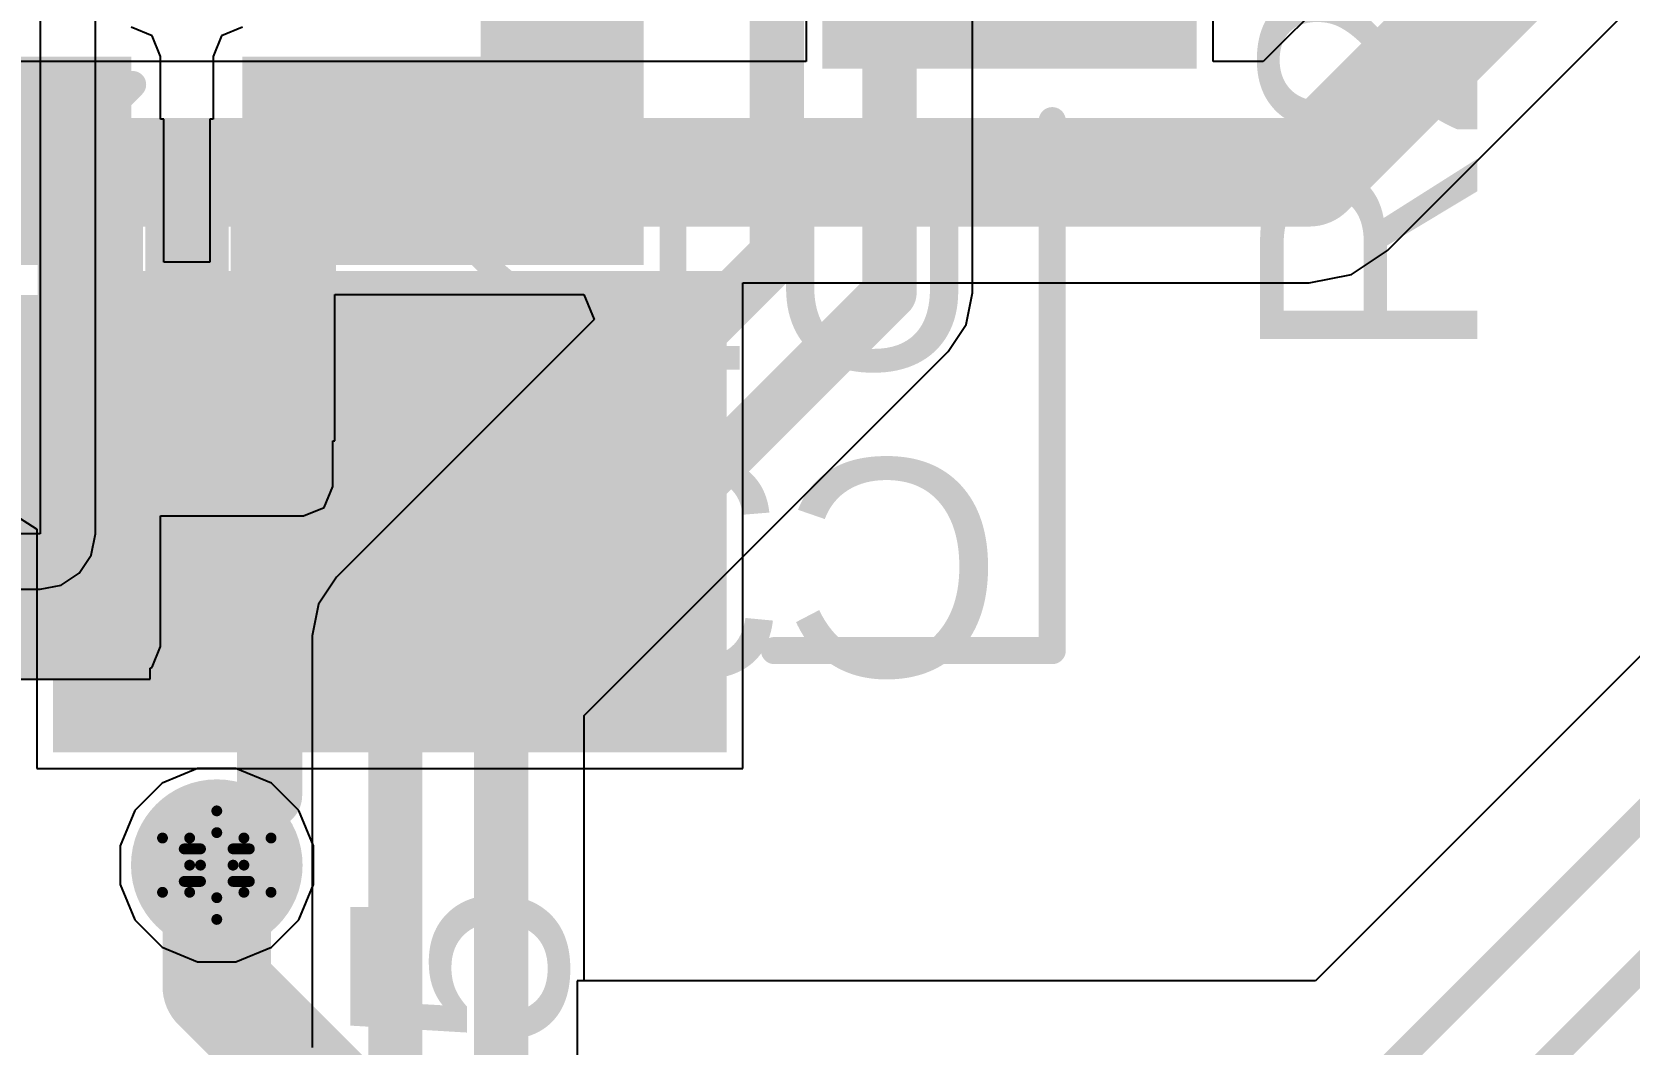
# Model space of a CAD drawing. Header units: inches. Extents: x -2.7 to 10.9, y -2.9 to 7.4.
# Drawn here: x 2.1745 to 2.4688, y 0.0674 to 0.2539 of the extents above; entities that cross this region are included whole.
import ezdxf

# ---------------------------------------------------------------- set-up
doc = ezdxf.new("R2010")
doc.units = ezdxf.units.IN
doc.header["$MEASUREMENT"] = 0
for name, color, linetype in [('Board Outline', 216, 'Continuous'), ('Bottom Layer', 5, 'Continuous'), ('Bottom Overlay', 54, 'Continuous'), ('Bottom Paste', 16, 'Continuous'), ('Bottom Solder', 6, 'Continuous'), ('Drill Drawing', 1, 'Continuous'), ('Layer 2', 16, 'Continuous'), ('Layer 3', 76, 'Continuous'), ('Top Layer', 1, 'Continuous'), ('Top Overlay', 2, 'Continuous'), ('Top Paste', 8, 'Continuous'), ('Top Solder', 216, 'Continuous'), ('Via Holes', 16, 'Continuous')]:
    doc.layers.add(name, color=color, linetype=linetype)
doc.styles.add('Arial', font='', dxfattribs={"height": 0.2})
doc.styles.get('Arial').set_extended_font_data('Arial')

# ---------------------------------------------------------------- blocks, each defined once
blk = doc.blocks.new('6_DFN__1_2_1_3__B_130')
at = {"layer": 'Bottom Layer'}
for points in [[(-0.02362, 0.02126), (-0.00276, 0.02126), (-0.00276, 0.01024), (-0.02362, 0.01024)], [(0.00276, 0.02126), (0.02362, 0.02126), (0.02362, 0.01024), (0.00276, 0.01024)], [(-0.02362, 0.00551), (-0.00276, 0.00551), (-0.00276, -0.00551), (-0.02362, -0.00551)], [(0.00276, 0.00551), (0.02362, 0.00551), (0.02362, -0.00551), (0.00276, -0.00551)], [(-0.02362, -0.01024), (-0.00276, -0.01024), (-0.00276, -0.02126), (-0.02362, -0.02126)], [(0.00276, -0.01024), (0.02362, -0.01024), (0.02362, -0.02126), (0.00276, -0.02126)]]:
    blk.add_hatch(color=5, dxfattribs=at).paths.add_polyline_path(points)
at = {"layer": 'Bottom Paste'}
for points in [[(-0.02362, 0.02126), (-0.00276, 0.02126), (-0.00276, 0.01024), (-0.02362, 0.01024)], [(0.00276, 0.02126), (0.02362, 0.02126), (0.02362, 0.01024), (0.00276, 0.01024)], [(-0.02362, 0.00551), (-0.00276, 0.00551), (-0.00276, -0.00551), (-0.02362, -0.00551)], [(0.00276, 0.00551), (0.02362, 0.00551), (0.02362, -0.00551), (0.00276, -0.00551)], [(-0.02362, -0.01024), (-0.00276, -0.01024), (-0.00276, -0.02126), (-0.02362, -0.02126)], [(0.00276, -0.01024), (0.02362, -0.01024), (0.02362, -0.02126), (0.00276, -0.02126)]]:
    blk.add_hatch(color=16, dxfattribs=at).paths.add_polyline_path(points)
at = {"layer": 'Bottom Solder'}
for points in [[(-0.02579, 0.02343), (-0.00059, 0.02343), (-0.00059, 0.00807), (-0.02579, 0.00807)], [(0.00059, 0.02343), (0.02579, 0.02343), (0.02579, 0.00807), (0.00059, 0.00807)], [(-0.02579, 0.00768), (-0.00059, 0.00768), (-0.00059, -0.00768), (-0.02579, -0.00768)], [(0.00059, 0.00768), (0.02579, 0.00768), (0.02579, -0.00768), (0.00059, -0.00768)], [(-0.02579, -0.00807), (-0.00059, -0.00807), (-0.00059, -0.02343), (-0.02579, -0.02343)], [(0.00059, -0.00807), (0.02579, -0.00807), (0.02579, -0.02343), (0.00059, -0.02343)]]:
    blk.add_hatch(color=6, dxfattribs=at).paths.add_polyline_path(points)
at = {"layer": 'Bottom Overlay'}
for points in [[(-0.027, -0.0065, 0.005, 0.005, 0), (-0.027, 0.025, 0.005, 0.005, 0)], [(0.027, 0.025, 0.005, 0.005, 0), (-0.027, 0.025, 0.005, 0.005, 0)], [(0.027, -0.025, 0.005, 0.005, 0), (0.027, 0.025, 0.005, 0.005, 0)], [(-0.031, -0.015, 0.005, 0.005, 0), (-0.036, -0.01, 0.005, 0.005, 0)], [(-0.036, -0.02, 0.005, 0.005, 0), (-0.036, -0.01, 0.005, 0.005, 0)], [(-0.036, -0.02, 0.005, 0.005, 0), (-0.031, -0.015, 0.005, 0.005, 0)], [(0.027, -0.025, 0.005, 0.005, 0), (-0.026, -0.025, 0.005, 0.005, 0)]]:
    blk.add_lwpolyline(points, format="xyseb", dxfattribs=at)
for points in [[(-0.02825, 0.025, 0.0025, 0.0025, 1), (-0.02575, 0.025, 0.0025, 0.0025, 1)], [(-0.02825, 0.025, 0.0025, 0.0025, 1), (-0.02575, 0.025, 0.0025, 0.0025, 1)], [(0.02575, 0.025, 0.0025, 0.0025, 1), (0.02825, 0.025, 0.0025, 0.0025, 1)], [(0.02575, 0.025, 0.0025, 0.0025, 1), (0.02825, 0.025, 0.0025, 0.0025, 1)], [(-0.02825, -0.0065, 0.0025, 0.0025, 1), (-0.02575, -0.0065, 0.0025, 0.0025, 1)], [(-0.03725, -0.01, 0.0025, 0.0025, 1), (-0.03475, -0.01, 0.0025, 0.0025, 1)], [(-0.03725, -0.01, 0.0025, 0.0025, 1), (-0.03475, -0.01, 0.0025, 0.0025, 1)], [(-0.03225, -0.015, 0.0025, 0.0025, 1), (-0.02975, -0.015, 0.0025, 0.0025, 1)], [(-0.03225, -0.015, 0.0025, 0.0025, 1), (-0.02975, -0.015, 0.0025, 0.0025, 1)], [(-0.03725, -0.02, 0.0025, 0.0025, 1), (-0.03475, -0.02, 0.0025, 0.0025, 1)], [(-0.03725, -0.02, 0.0025, 0.0025, 1), (-0.03475, -0.02, 0.0025, 0.0025, 1)], [(-0.02725, -0.025, 0.0025, 0.0025, 1), (-0.02475, -0.025, 0.0025, 0.0025, 1)], [(0.02575, -0.025, 0.0025, 0.0025, 1), (0.02825, -0.025, 0.0025, 0.0025, 1)], [(0.02575, -0.025, 0.0025, 0.0025, 1), (0.02825, -0.025, 0.0025, 0.0025, 1)]]:
    blk.add_lwpolyline(points, format="xyseb", close=True, dxfattribs=at)
blk = doc.blocks.new('53261_0871_246')
at = {"layer": 'Top Layer'}
for points in [[(0.1565, 0.08858), (0.18799, 0.08858), (0.18799, 0.02559), (0.1565, 0.02559)], [(0.2313, 0.00197), (0.31398, 0.00197), (0.31398, -0.11614), (0.2313, -0.11614)]]:
    blk.add_hatch(color=1, dxfattribs=at).paths.add_polyline_path(points)
at = {"layer": 'Top Paste'}
for points in [[(0.1565, 0.08858), (0.18799, 0.08858), (0.18799, 0.02559), (0.1565, 0.02559)], [(0.2313, 0.00197), (0.31398, 0.00197), (0.31398, -0.11614), (0.2313, -0.11614)]]:
    blk.add_hatch(color=8, dxfattribs=at).paths.add_polyline_path(points)
at = {"layer": 'Top Solder'}
for points in [[(0.1535, 0.09158), (0.19099, 0.09158), (0.19099, 0.02259), (0.1535, 0.02259)], [(0.2283, 0.00497), (0.31698, 0.00497), (0.31698, -0.11914), (0.2283, -0.11914)]]:
    blk.add_hatch(color=216, dxfattribs=at).paths.add_polyline_path(points)
at = {"layer": 'Top Overlay'}
for points in [[(0.29823, 0.06496, 0.005, 0.005, 0), (0.20059, 0.06496, 0.005, 0.005, 0)], [(0.29823, 0.01378, 0.005, 0.005, 0), (0.29823, 0.06496, 0.005, 0.005, 0)]]:
    blk.add_lwpolyline(points, format="xyseb", dxfattribs=at)
for points in [[(0.19934, 0.06496, 0.0025, 0.0025, 1), (0.20184, 0.06496, 0.0025, 0.0025, 1)], [(0.29698, 0.06496, 0.0025, 0.0025, 1), (0.29948, 0.06496, 0.0025, 0.0025, 1)], [(0.29698, 0.06496, 0.0025, 0.0025, 1), (0.29948, 0.06496, 0.0025, 0.0025, 1)], [(0.29698, 0.01378, 0.0025, 0.0025, 1), (0.29948, 0.01378, 0.0025, 0.0025, 1)]]:
    blk.add_lwpolyline(points, format="xyseb", close=True, dxfattribs=at)
blk = doc.blocks.new('C___0402_B_310')
at = {"layer": 'Bottom Layer'}
for points in [[(-0.0095, 0.0125), (-0.0095, -0.0125), (-0.0275, -0.0125), (-0.0275, 0.0125)], [(0.0275, 0.0125), (0.0275, -0.0125), (0.0095, -0.0125), (0.0095, 0.0125)]]:
    blk.add_hatch(color=5, dxfattribs=at).paths.add_polyline_path(points)
at = {"layer": 'Bottom Paste'}
for points in [[(-0.0095, 0.0125), (-0.0095, -0.0125), (-0.0275, -0.0125), (-0.0275, 0.0125)], [(0.0275, 0.0125), (0.0275, -0.0125), (0.0095, -0.0125), (0.0095, 0.0125)]]:
    blk.add_hatch(color=16, dxfattribs=at).paths.add_polyline_path(points)
at = {"layer": 'Bottom Solder'}
for points in [[(-0.00714, 0.01486), (-0.00714, -0.01486), (-0.02986, -0.01486), (-0.02986, 0.01486)], [(0.02986, 0.01486), (0.02986, -0.01486), (0.00714, -0.01486), (0.00714, 0.01486)]]:
    blk.add_hatch(color=6, dxfattribs=at).paths.add_polyline_path(points)
at = {"layer": 'Bottom Overlay'}
for points in [[(-0.031, 0.016, 0.005, 0.005, 0), (-0.031, -0.016, 0.005, 0.005, 0)], [(-0.011, 0.016, 0.005, 0.005, 0), (-0.031, 0.016, 0.005, 0.005, 0)], [(0.031, 0.016, 0.005, 0.005, 0), (0.011, 0.016, 0.005, 0.005, 0)], [(0.031, 0.016, 0.005, 0.005, 0), (0.031, -0.016, 0.005, 0.005, 0)], [(-0.011, -0.016, 0.005, 0.005, 0), (-0.031, -0.016, 0.005, 0.005, 0)], [(0.031, -0.016, 0.005, 0.005, 0), (0.011, -0.016, 0.005, 0.005, 0)]]:
    blk.add_lwpolyline(points, format="xyseb", dxfattribs=at)
for points in [[(-0.03225, 0.016, 0.0025, 0.0025, 1), (-0.02975, 0.016, 0.0025, 0.0025, 1)], [(-0.03225, 0.016, 0.0025, 0.0025, 1), (-0.02975, 0.016, 0.0025, 0.0025, 1)], [(-0.01225, 0.016, 0.0025, 0.0025, 1), (-0.00975, 0.016, 0.0025, 0.0025, 1)], [(0.00975, 0.016, 0.0025, 0.0025, 1), (0.01225, 0.016, 0.0025, 0.0025, 1)], [(0.02975, 0.016, 0.0025, 0.0025, 1), (0.03225, 0.016, 0.0025, 0.0025, 1)], [(0.02975, 0.016, 0.0025, 0.0025, 1), (0.03225, 0.016, 0.0025, 0.0025, 1)], [(-0.03225, -0.016, 0.0025, 0.0025, 1), (-0.02975, -0.016, 0.0025, 0.0025, 1)], [(-0.03225, -0.016, 0.0025, 0.0025, 1), (-0.02975, -0.016, 0.0025, 0.0025, 1)], [(-0.01225, -0.016, 0.0025, 0.0025, 1), (-0.00975, -0.016, 0.0025, 0.0025, 1)], [(0.00975, -0.016, 0.0025, 0.0025, 1), (0.01225, -0.016, 0.0025, 0.0025, 1)], [(0.02975, -0.016, 0.0025, 0.0025, 1), (0.03225, -0.016, 0.0025, 0.0025, 1)], [(0.02975, -0.016, 0.0025, 0.0025, 1), (0.03225, -0.016, 0.0025, 0.0025, 1)]]:
    blk.add_lwpolyline(points, format="xyseb", close=True, dxfattribs=at)

msp = doc.modelspace()

# ---------------------------------------------------------------- hatches: boundary and pattern name
at = {"layer": 'Bottom Layer'}
for points in [[(2.25721, 0.21092), (2.28721, 0.21092), (2.28721, 0.29662), (2.25721, 0.29662)], [(2.00529, 0.21092), (2.19282, 0.21092), (2.19282, 0.24931), (2.00529, 0.24931)], [(2.21329, 0.21092), (2.28721, 0.21092), (2.28721, 0.24931), (2.21329, 0.24931)], [(2.117, 0.16129), (2.19282, 0.16129), (2.19282, 0.20541), (2.117, 0.20541)], [(2.14473, 0.14062), (2.19282, 0.14062), (2.19282, 0.20541), (2.14473, 0.20541)], [(2.21329, 0.17009), (2.22452, 0.17009), (2.22452, 0.20541), (2.21329, 0.20541)], [(2.14473, 0.14062), (2.19282, 0.14062), (2.19282, 0.18034), (2.14473, 0.18034)], [(2.17831, 0.17009), (2.22452, 0.17009), (2.22452, 0.18039), (2.17831, 0.18039)]]:
    msp.add_hatch(color=5, dxfattribs=at).paths.add_polyline_path(points)
h = msp.add_hatch(color=5, dxfattribs=at)
edge = h.paths.add_edge_path()
edge.add_arc((2.20857, 0.10033), 0.01181, 0, 360)
at = {"layer": 'Bottom Solder'}
h = msp.add_hatch(color=6, dxfattribs=at)
edge = h.paths.add_edge_path()
edge.add_arc((2.20857, 0.10033), 0.01581, 0, 360)
at = {"layer": 'Layer 2'}
h = msp.add_hatch(color=16, dxfattribs=at)
edge = h.paths.add_edge_path()
edge.add_arc((2.20857, 0.10033), 0.01181, 0, 360)
at = {"layer": 'Layer 3'}
h = msp.add_hatch(color=76, dxfattribs=at)
edge = h.paths.add_edge_path()
edge.add_arc((2.20857, 0.10033), 0.01181, 0, 360)
at = {"layer": 'Top Layer'}
h = msp.add_hatch(color=1, dxfattribs=at)
edge = h.paths.add_edge_path()
edge.add_arc((2.20857, 0.10033), 0.01181, 0, 360)
at = {"layer": 'Top Solder'}
h = msp.add_hatch(color=216, dxfattribs=at)
edge = h.paths.add_edge_path()
edge.add_arc((2.20857, 0.10033), 0.01581, 0, 360)
at = {"layer": 'Via Holes'}
h = msp.add_hatch(color=7, dxfattribs=at)
edge = h.paths.add_edge_path()
edge.add_arc((2.20857, 0.10033), 0.00591, 0, 360)

# ---------------------------------------------------------------- linework, layer by layer
at = {"layer": 'Board Outline'}
for points in [[(-2.49969, 1.37795, 0.005, 0.005, -0.740599), (2.8433, 0.25075, 0.005, 0.005, 0)], [(2.42452, 0.06275, 0.005, 0.005, 0), (2.61252, 0.25075, 0.005, 0.005, 0)], [(2.43236, 0.04275, 0.005, 0.005, 0), (2.62036, 0.23075, 0.005, 0.005, 0)]]:
    msp.add_lwpolyline(points, format="xyseb", dxfattribs=at)
at = {"layer": 'Bottom Layer'}
for p, q in [((2.34783, 0.2058), (2.34783, 0.37586)), ((2.601, 0.269), (2.411, 0.079)), ((2.19665, 0.25314), (2.19282, 0.25472)), ((2.19823, 0.24931), (2.19665, 0.25314)), ((2.20947, 0.25314), (2.20788, 0.24931)), ((2.21329, 0.25472), (2.20947, 0.25314)), ((2.19823, 0.23779), (2.19823, 0.24931)), ((2.20788, 0.24931), (2.20788, 0.23779)), ((2.19882, 0.23779), (2.19823, 0.23779)), ((2.19882, 0.21141), (2.19882, 0.23779)), ((2.20788, 0.23779), (2.20729, 0.23779)), ((2.20729, 0.23779), (2.20729, 0.21141)), ((2.20729, 0.21141), (2.19882, 0.21141)), ((2.23032, 0.17854), (2.23032, 0.20551)), ((2.23032, 0.20551), (2.27622, 0.20551)), ((2.27622, 0.20551), (2.27814, 0.20089)), ((2.34666, 0.19995), (2.34783, 0.2058)), ((2.27814, 0.20089), (2.23065, 0.15341)), ((2.34335, 0.19499), (2.34666, 0.19995)), ((2.27626, 0.1279), (2.34335, 0.19499)), ((2.22993, 0.17009), (2.22993, 0.17854)), ((2.22993, 0.17854), (2.23032, 0.17854)), ((2.22834, 0.16626), (2.22993, 0.17009)), ((2.22452, 0.16467), (2.22834, 0.16626)), ((2.19823, 0.14062), (2.19823, 0.16467)), ((2.19823, 0.16467), (2.22452, 0.16467)), ((2.23065, 0.15341), (2.22734, 0.14844)), ((2.22734, 0.14844), (2.22617, 0.14259)), ((2.22617, 0.14259), (2.22617, 0.06673)), ((2.19665, 0.13679), (2.19823, 0.14062)), ((2.19631, 0.13665), (2.19665, 0.13679)), ((2.19631, 0.13462), (2.19631, 0.13665)), ((2.16631, 0.13462), (2.19631, 0.13462)), ((2.27626, 0.079), (2.27626, 0.1279)), ((2.411, 0.079), (2.27626, 0.079))]:
    msp.add_line(p, q, dxfattribs=at)
for points in [[(2.33253, 0.2058, 0.01, 0.01, 0), (2.33253, 0.37586, 0.01, 0.01, 0)], [(2.31175, 0.21287, 0.01, 0.01, 0), (2.31175, 0.36725, 0.01, 0.01, 0)], [(2.24147, 0.14259, 0.01, 0.01, 0), (2.31175, 0.21287, 0.01, 0.01, 0)], [(2.26096, 0.13424, 0.01, 0.01, 0), (2.33253, 0.2058, 0.01, 0.01, 0)], [(2.21831, 0.11317, 0.012, 0.012, 0), (2.21831, 0.15312, 0.012, 0.012, 0)], [(2.24147, 0.0604, 0.01, 0.01, 0), (2.24147, 0.14259, 0.01, 0.01, 0)], [(2.26096, 0.0344, 0.01, 0.01, 0), (2.26096, 0.13424, 0.01, 0.01, 0)], [(2.20857, 0.10343, 0.012, 0.012, 0), (2.21831, 0.11317, 0.012, 0.012, 0)], [(2.20857, 0.10033, 0.012, 0.012, 0), (2.20857, 0.10343, 0.012, 0.012, 0)]]:
    msp.add_lwpolyline(points, format="xyseb", dxfattribs=at)
for points in [[(2.30925, 0.21287, 0.005, 0.005, 1), (2.31425, 0.21287, 0.005, 0.005, 1)], [(2.30925, 0.21287, 0.005, 0.005, 1), (2.31425, 0.21287, 0.005, 0.005, 1)], [(2.33003, 0.2058, 0.005, 0.005, 1), (2.33503, 0.2058, 0.005, 0.005, 1)], [(2.33003, 0.2058, 0.005, 0.005, 1), (2.33503, 0.2058, 0.005, 0.005, 1)], [(2.21531, 0.15312, 0.006, 0.006, 1), (2.22131, 0.15312, 0.006, 0.006, 1)], [(2.23897, 0.14259, 0.005, 0.005, 1), (2.24397, 0.14259, 0.005, 0.005, 1)], [(2.23897, 0.14259, 0.005, 0.005, 1), (2.24397, 0.14259, 0.005, 0.005, 1)], [(2.25846, 0.13424, 0.005, 0.005, 1), (2.26346, 0.13424, 0.005, 0.005, 1)], [(2.25846, 0.13424, 0.005, 0.005, 1), (2.26346, 0.13424, 0.005, 0.005, 1)], [(2.21531, 0.11317, 0.006, 0.006, 1), (2.22131, 0.11317, 0.006, 0.006, 1)], [(2.21531, 0.11317, 0.006, 0.006, 1), (2.22131, 0.11317, 0.006, 0.006, 1)], [(2.20557, 0.10343, 0.006, 0.006, 1), (2.21157, 0.10343, 0.006, 0.006, 1)], [(2.20557, 0.10343, 0.006, 0.006, 1), (2.21157, 0.10343, 0.006, 0.006, 1)], [(2.20557, 0.10033, 0.006, 0.006, 1), (2.21157, 0.10033, 0.006, 0.006, 1)]]:
    msp.add_lwpolyline(points, format="xyseb", close=True, dxfattribs=at)
at = {"layer": 'Drill Drawing'}
for points in [[(2.20357, 0.10533, 0.002, 0.002, 0), (2.20857, 0.11033, 0.002, 0.002, 0)], [(2.20857, 0.11033, 0.002, 0.002, 0), (2.21357, 0.10533, 0.002, 0.002, 0)], [(2.19857, 0.10533, 0.002, 0.002, 0), (2.20357, 0.10033, 0.002, 0.002, 0)], [(2.19857, 0.10533, 0.002, 0.002, 0), (2.20357, 0.10533, 0.002, 0.002, 0)], [(2.20557, 0.10333, 0.002, 0.002, 0), (2.20857, 0.10633, 0.002, 0.002, 0)], [(2.20857, 0.10633, 0.002, 0.002, 0), (2.21157, 0.10333, 0.002, 0.002, 0)], [(2.21357, 0.10533, 0.002, 0.002, 0), (2.21857, 0.10533, 0.002, 0.002, 0)], [(2.21357, 0.10033, 0.002, 0.002, 0), (2.21857, 0.10533, 0.002, 0.002, 0)], [(2.20257, 0.10333, 0.002, 0.002, 0), (2.20557, 0.10033, 0.002, 0.002, 0)], [(2.20257, 0.10333, 0.002, 0.002, 0), (2.20557, 0.10333, 0.002, 0.002, 0)], [(2.21157, 0.10333, 0.002, 0.002, 0), (2.21457, 0.10333, 0.002, 0.002, 0)], [(2.21157, 0.10033, 0.002, 0.002, 0), (2.21457, 0.10333, 0.002, 0.002, 0)], [(2.19857, 0.09533, 0.002, 0.002, 0), (2.20357, 0.10033, 0.002, 0.002, 0)], [(2.20257, 0.09733, 0.002, 0.002, 0), (2.20557, 0.10033, 0.002, 0.002, 0)], [(2.21157, 0.10033, 0.002, 0.002, 0), (2.21457, 0.09733, 0.002, 0.002, 0)], [(2.21357, 0.10033, 0.002, 0.002, 0), (2.21857, 0.09533, 0.002, 0.002, 0)], [(2.20257, 0.09733, 0.002, 0.002, 0), (2.20557, 0.09733, 0.002, 0.002, 0)], [(2.20557, 0.09733, 0.002, 0.002, 0), (2.20857, 0.09433, 0.002, 0.002, 0)], [(2.20857, 0.09433, 0.002, 0.002, 0), (2.21157, 0.09733, 0.002, 0.002, 0)], [(2.21157, 0.09733, 0.002, 0.002, 0), (2.21457, 0.09733, 0.002, 0.002, 0)], [(2.19857, 0.09533, 0.002, 0.002, 0), (2.20357, 0.09533, 0.002, 0.002, 0)], [(2.20357, 0.09533, 0.002, 0.002, 0), (2.20857, 0.09033, 0.002, 0.002, 0)], [(2.20857, 0.09033, 0.002, 0.002, 0), (2.21357, 0.09533, 0.002, 0.002, 0)], [(2.21357, 0.09533, 0.002, 0.002, 0), (2.21857, 0.09533, 0.002, 0.002, 0)]]:
    msp.add_lwpolyline(points, format="xyseb", dxfattribs=at)
for points in [[(2.20807, 0.11033, 0.001, 0.001, 1), (2.20907, 0.11033, 0.001, 0.001, 1)], [(2.20807, 0.11033, 0.001, 0.001, 1), (2.20907, 0.11033, 0.001, 0.001, 1)], [(2.19807, 0.10533, 0.001, 0.001, 1), (2.19907, 0.10533, 0.001, 0.001, 1)], [(2.19807, 0.10533, 0.001, 0.001, 1), (2.19907, 0.10533, 0.001, 0.001, 1)], [(2.20307, 0.10533, 0.001, 0.001, 1), (2.20407, 0.10533, 0.001, 0.001, 1)], [(2.20307, 0.10533, 0.001, 0.001, 1), (2.20407, 0.10533, 0.001, 0.001, 1)], [(2.20807, 0.10633, 0.001, 0.001, 1), (2.20907, 0.10633, 0.001, 0.001, 1)], [(2.20807, 0.10633, 0.001, 0.001, 1), (2.20907, 0.10633, 0.001, 0.001, 1)], [(2.21307, 0.10533, 0.001, 0.001, 1), (2.21407, 0.10533, 0.001, 0.001, 1)], [(2.21307, 0.10533, 0.001, 0.001, 1), (2.21407, 0.10533, 0.001, 0.001, 1)], [(2.21807, 0.10533, 0.001, 0.001, 1), (2.21907, 0.10533, 0.001, 0.001, 1)], [(2.21807, 0.10533, 0.001, 0.001, 1), (2.21907, 0.10533, 0.001, 0.001, 1)], [(2.20207, 0.10333, 0.001, 0.001, 1), (2.20307, 0.10333, 0.001, 0.001, 1)], [(2.20207, 0.10333, 0.001, 0.001, 1), (2.20307, 0.10333, 0.001, 0.001, 1)], [(2.20507, 0.10333, 0.001, 0.001, 1), (2.20607, 0.10333, 0.001, 0.001, 1)], [(2.20507, 0.10333, 0.001, 0.001, 1), (2.20607, 0.10333, 0.001, 0.001, 1)], [(2.21107, 0.10333, 0.001, 0.001, 1), (2.21207, 0.10333, 0.001, 0.001, 1)], [(2.21107, 0.10333, 0.001, 0.001, 1), (2.21207, 0.10333, 0.001, 0.001, 1)], [(2.21407, 0.10333, 0.001, 0.001, 1), (2.21507, 0.10333, 0.001, 0.001, 1)], [(2.21407, 0.10333, 0.001, 0.001, 1), (2.21507, 0.10333, 0.001, 0.001, 1)], [(2.20307, 0.10033, 0.001, 0.001, 1), (2.20407, 0.10033, 0.001, 0.001, 1)], [(2.20307, 0.10033, 0.001, 0.001, 1), (2.20407, 0.10033, 0.001, 0.001, 1)], [(2.20507, 0.10033, 0.001, 0.001, 1), (2.20607, 0.10033, 0.001, 0.001, 1)], [(2.20507, 0.10033, 0.001, 0.001, 1), (2.20607, 0.10033, 0.001, 0.001, 1)], [(2.21107, 0.10033, 0.001, 0.001, 1), (2.21207, 0.10033, 0.001, 0.001, 1)], [(2.21107, 0.10033, 0.001, 0.001, 1), (2.21207, 0.10033, 0.001, 0.001, 1)], [(2.21307, 0.10033, 0.001, 0.001, 1), (2.21407, 0.10033, 0.001, 0.001, 1)], [(2.21307, 0.10033, 0.001, 0.001, 1), (2.21407, 0.10033, 0.001, 0.001, 1)], [(2.20207, 0.09733, 0.001, 0.001, 1), (2.20307, 0.09733, 0.001, 0.001, 1)], [(2.20207, 0.09733, 0.001, 0.001, 1), (2.20307, 0.09733, 0.001, 0.001, 1)], [(2.20507, 0.09733, 0.001, 0.001, 1), (2.20607, 0.09733, 0.001, 0.001, 1)], [(2.20507, 0.09733, 0.001, 0.001, 1), (2.20607, 0.09733, 0.001, 0.001, 1)], [(2.21107, 0.09733, 0.001, 0.001, 1), (2.21207, 0.09733, 0.001, 0.001, 1)], [(2.21107, 0.09733, 0.001, 0.001, 1), (2.21207, 0.09733, 0.001, 0.001, 1)], [(2.21407, 0.09733, 0.001, 0.001, 1), (2.21507, 0.09733, 0.001, 0.001, 1)], [(2.21407, 0.09733, 0.001, 0.001, 1), (2.21507, 0.09733, 0.001, 0.001, 1)], [(2.19807, 0.09533, 0.001, 0.001, 1), (2.19907, 0.09533, 0.001, 0.001, 1)], [(2.19807, 0.09533, 0.001, 0.001, 1), (2.19907, 0.09533, 0.001, 0.001, 1)], [(2.20307, 0.09533, 0.001, 0.001, 1), (2.20407, 0.09533, 0.001, 0.001, 1)], [(2.20307, 0.09533, 0.001, 0.001, 1), (2.20407, 0.09533, 0.001, 0.001, 1)], [(2.20807, 0.09433, 0.001, 0.001, 1), (2.20907, 0.09433, 0.001, 0.001, 1)], [(2.20807, 0.09433, 0.001, 0.001, 1), (2.20907, 0.09433, 0.001, 0.001, 1)], [(2.21307, 0.09533, 0.001, 0.001, 1), (2.21407, 0.09533, 0.001, 0.001, 1)], [(2.21307, 0.09533, 0.001, 0.001, 1), (2.21407, 0.09533, 0.001, 0.001, 1)], [(2.21807, 0.09533, 0.001, 0.001, 1), (2.21907, 0.09533, 0.001, 0.001, 1)], [(2.21807, 0.09533, 0.001, 0.001, 1), (2.21907, 0.09533, 0.001, 0.001, 1)], [(2.20807, 0.09033, 0.001, 0.001, 1), (2.20907, 0.09033, 0.001, 0.001, 1)], [(2.20807, 0.09033, 0.001, 0.001, 1), (2.20907, 0.09033, 0.001, 0.001, 1)]]:
    msp.add_lwpolyline(points, format="xyseb", close=True, dxfattribs=at)
at = {"layer": 'Layer 2'}
for p, q in [((2.601, 0.269), (2.411, 0.079)), ((2.411, 0.079), (2.275, 0.079)), ((2.275, 0.079), (2.275, -0.069))]:
    msp.add_line(p, q, dxfattribs=at)
for points in [[(2.20857, 0.078, 0.02, 0.02, 0), (2.20857, 0.10033, 0.02, 0.02, 0)], [(2.20857, 0.078, 0.02, 0.02, 0), (2.28386, 0.00271, 0.02, 0.02, 0)]]:
    msp.add_lwpolyline(points, format="xyseb", dxfattribs=at)
for points in [[(2.20357, 0.10033, 0.01, 0.01, 1), (2.21357, 0.10033, 0.01, 0.01, 1)], [(2.20357, 0.078, 0.01, 0.01, 1), (2.21357, 0.078, 0.01, 0.01, 1)], [(2.20357, 0.078, 0.01, 0.01, 1), (2.21357, 0.078, 0.01, 0.01, 1)]]:
    msp.add_lwpolyline(points, format="xyseb", close=True, dxfattribs=at)
at = {"layer": 'Layer 3'}
for p, q in [((2.176, 0.57652), (2.176, 0.16136)), ((2.1862, 0.16136), (2.1862, 0.56633)), ((2.601, 0.269), (2.411, 0.079)), ((2.176, 0.16136), (1.802, 0.16136)), ((2.18542, 0.15745), (2.1862, 0.16136)), ((2.18321, 0.15415), (2.18542, 0.15745)), ((2.1799, 0.15194), (2.18321, 0.15415)), ((1.8122, 0.15116), (2.176, 0.15116)), ((2.176, 0.15116), (2.1799, 0.15194)), ((2.20503, 0.11814), (2.19848, 0.11543)), ((2.21211, 0.11814), (2.20503, 0.11814)), ((2.21866, 0.11543), (2.21211, 0.11814)), ((2.19848, 0.11543), (2.19347, 0.11042)), ((2.22367, 0.11042), (2.21866, 0.11543)), ((2.19347, 0.11042), (2.19076, 0.10388)), ((2.22638, 0.10388), (2.22367, 0.11042)), ((2.19076, 0.10388), (2.19076, 0.09679)), ((2.22638, 0.09679), (2.22638, 0.10388)), ((2.19076, 0.09679), (2.19347, 0.09024)), ((2.22367, 0.09024), (2.22638, 0.09679)), ((2.19347, 0.09024), (2.19848, 0.08523)), ((2.21866, 0.08523), (2.22367, 0.09024)), ((2.19848, 0.08523), (2.20503, 0.08252)), ((2.20503, 0.08252), (2.21211, 0.08252)), ((2.21211, 0.08252), (2.21866, 0.08523)), ((2.411, 0.079), (2.275, 0.079)), ((2.275, 0.079), (2.275, -0.069))]:
    msp.add_line(p, q, dxfattribs=at)
at = {"layer": 'Top Layer'}
for p, q in [((2.42428, 0.21358), (2.57361, 0.36291)), ((2.45899, 0.30597), (2.40141, 0.24839)), ((2.31715, 0.2876), (2.31715, 0.24839)), ((2.39214, 0.24839), (2.39214, 0.2876)), ((2.601, 0.269), (2.411, 0.079)), ((2.31715, 0.24839), (2.14985, 0.24839)), ((2.40141, 0.24839), (2.39214, 0.24839)), ((2.41766, 0.20916), (2.42428, 0.21358)), ((2.40986, 0.20761), (2.41766, 0.20916)), ((2.30553, 0.11812), (2.30553, 0.20761)), ((2.30553, 0.20761), (2.40986, 0.20761)), ((2.17042, 0.16544), (2.17542, 0.16226)), ((2.17542, 0.16226), (2.17542, 0.11812)), ((2.17542, 0.11812), (2.30553, 0.11812)), ((2.411, 0.079), (2.275, 0.079)), ((2.275, 0.079), (2.275, 0.02909))]:
    msp.add_line(p, q, dxfattribs=at)
for points in [[(2.40986, 0.228, 0.02, 0.02, 0), (2.55919, 0.37733, 0.02, 0.02, 0)], [(2.14985, 0.228, 0.02, 0.02, 0), (2.40986, 0.228, 0.02, 0.02, 0)]]:
    msp.add_lwpolyline(points, format="xyseb", dxfattribs=at)
msp.add_lwpolyline([(2.40486, 0.228, 0.01, 0.01, 1), (2.41486, 0.228, 0.01, 0.01, 1)], format="xyseb", close=True, dxfattribs=at)
msp.add_lwpolyline([(2.40486, 0.228, 0.01, 0.01, 1), (2.41486, 0.228, 0.01, 0.01, 1)], format="xyseb", close=True, dxfattribs=at)

# ---------------------------------------------------------------- block references
for name, p, rotation in [('53261_0871_246', (2.29756, 0.4381), 270), ('6_DFN__1_2_1_3__B_130', (2.20306, 0.20817), 270), ('C___0402_B_310', (2.19981, 0.15312), 180)]:
    msp.add_blockref(name, p, dxfattribs=dict(rotation=rotation))

# ---------------------------------------------------------------- texts
at = {"layer": 'Bottom Overlay', "style": 'Arial', "text_generation_flag": 2}
for s, p in [('U12', (2.34951, 0.19163)), ('C36', (2.35353, 0.13512))]:
    msp.add_text(s, height=0.04, dxfattribs=at).set_placement(p)
at = {"layer": 'Top Overlay', "style": 'Arial'}
for s, p in [('R23', (2.44082, 0.19273)), ('J5', (2.27315, 0.03819))]:
    msp.add_text(s, height=0.04, rotation=90, dxfattribs=at).set_placement(p)

doc.saveas('drawing.dxf')
